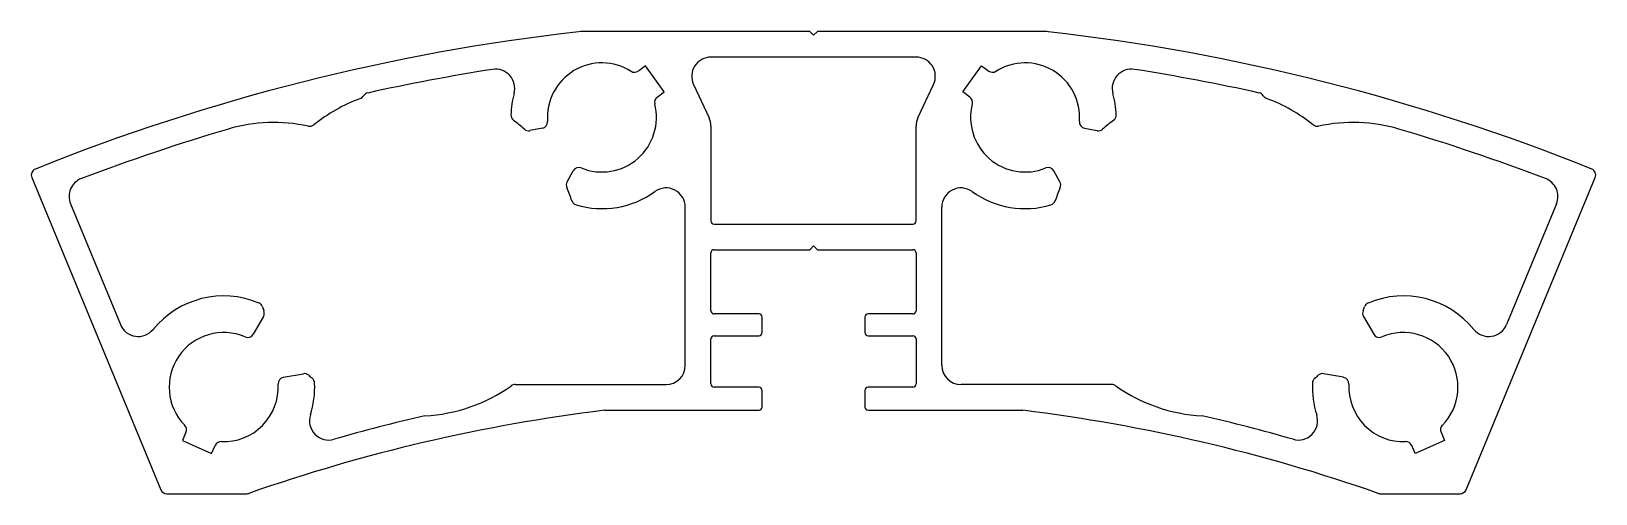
# Model space of a CAD drawing. Extents: x 755 to 877, y 689 to 725.
import ezdxf

# ---------------------------------------------------------------- set-up
doc = ezdxf.new("R2010")
doc.units = 0
doc.layers.get('0').update_dxf_attribs({"linetype": 'CONTINUOUS'})

msp = doc.modelspace()

# ---------------------------------------------------------------- linework, layer by layer
at = {"color": 0}
for p, q in [((815.86, 724.57), (798.41, 724.57)), ((816.16, 724.27), (815.86, 724.57)), ((816.46, 724.57), (816.16, 724.27)), ((833.91, 724.57), (816.46, 724.57)), ((824.16, 722.57), (808.16, 722.57)), ((803.05, 721.88), (802.5, 721.48)), ((804.52, 719.86), (803.05, 721.88)), ((827.8, 719.86), (829.27, 721.88)), ((829.27, 721.88), (829.82, 721.48)), ((803.96, 719.46), (804.52, 719.86)), ((806.8, 720.44), (808.02, 717.83)), ((824.3, 717.83), (825.52, 720.44)), ((828.35, 719.46), (827.8, 719.86)), ((795.02, 717.03), (794.04, 716.84)), ((808.16, 717.19), (808.16, 709.82)), ((824.16, 709.82), (824.16, 717.19)), ((837.3, 717.03), (838.27, 716.84)), ((796.94, 712.85), (797.42, 713.72)), ((835.37, 712.85), (834.89, 713.72)), ((755.2, 713.2), (765.27, 688.88)), ((867.05, 688.88), (877.12, 713.2)), ((758.22, 711.14), (762.11, 701.74)), ((806.16, 698.57), (806.16, 710.88)), ((826.16, 698.57), (826.16, 710.88)), ((874.1, 711.14), (870.21, 701.74)), ((808.41, 709.57), (823.91, 709.57)), ((815.86, 707.57), (816.16, 707.87)), ((816.16, 707.87), (816.46, 707.57)), ((808.16, 702.82), (808.16, 707.32)), ((808.41, 707.57), (815.86, 707.57)), ((816.46, 707.57), (823.91, 707.57)), ((824.16, 707.32), (824.16, 702.82)), ((773.27, 702.38), (772.46, 700.99)), ((811.91, 702.57), (808.41, 702.57)), ((812.16, 701.12), (812.16, 702.32)), ((820.16, 702.32), (820.16, 701.12)), ((823.91, 702.57), (820.41, 702.57)), ((859.05, 702.38), (859.85, 700.99)), ((808.16, 697.12), (808.16, 700.62)), ((808.41, 700.87), (811.91, 700.87)), ((820.41, 700.87), (823.91, 700.87)), ((824.16, 700.62), (824.16, 697.12)), ((774.81, 697.64), (776.38, 697.91)), ((857.5, 697.64), (855.94, 697.91)), ((792.88, 697.07), (804.66, 697.07)), ((811.91, 696.87), (808.41, 696.87)), ((812.16, 695.32), (812.16, 696.62)), ((820.16, 696.62), (820.16, 695.32)), ((823.91, 696.87), (820.41, 696.87)), ((839.43, 697.07), (827.66, 697.07)), ((799.85, 695.07), (811.91, 695.07)), ((820.41, 695.07), (832.47, 695.07)), ((767.22, 693.35), (766.94, 692.72)), ((865.1, 693.35), (865.37, 692.72)), ((766.94, 692.72), (769.22, 691.71)), ((769.22, 691.71), (769.5, 692.33)), ((863.09, 691.71), (862.81, 692.33)), ((865.37, 692.72), (863.09, 691.71)), ((765.73, 688.57), (771.96, 688.57)), ((860.36, 688.57), (866.58, 688.57))]:
    msp.add_line(p, q, dxfattribs=at)
for centre, radius, start, end in [((816.16, 562.57), 163, 96.4497, 111.858), ((798.41, 719.57), 5, 90, 96.4497), ((833.91, 719.57), 5, 83.5503, 90), ((816.16, 562.57), 163, 68.142, 83.5503), ((808.16, 721.07), 1.5, 90, 205), ((824.16, 721.07), 1.5, 335, 90), ((816.16, 562.57), 161, 98.9441, 102.4701), ((791.36, 720.13), 1.5, 344.7604, 98.9441), ((799.66, 717.87), 4.25, 57.6183, 184.2431), ((802.2, 721.89), 0.5, 237.6183, 306), ((830.11, 721.89), 0.5, 234, 302.3817), ((832.66, 717.87), 4.25, 355.7569, 122.3817), ((840.95, 720.13), 1.5, 81.0559, 195.2396), ((816.16, 562.57), 161, 77.5299, 81.0559), ((785.21, 707.37), 12.75, 110.0984, 128.9639), ((780.65, 719.82), 0.5, 290.0984, 328.0264), ((781.5, 719.29), 0.5, 102.4701, 148.0264), ((799.66, 717.87), 7.1, 164.7604, 178.514), ((799.66, 717.87), 4.25, 247.7569, 14.3817), ((804.26, 719.05), 0.5, 126, 194.3817), ((828.06, 719.05), 0.5, 345.6183, 54), ((832.66, 717.87), 4.25, 165.6183, 292.2431), ((832.66, 717.87), 7.1, 1.486, 15.2396), ((850.81, 719.29), 0.5, 31.9736, 77.5299), ((851.66, 719.82), 0.5, 211.9736, 249.9016), ((847.11, 707.37), 12.75, 51.0361, 69.9016), ((774.06, 704.98), 12.5, 77.5228, 106.4664), ((793.06, 718.05), 0.5, 178.514, 233.646), ((785.21, 707.37), 12.75, 48.7309, 53.646), ((794.92, 717.52), 0.5, 281, 4.2431), ((806.66, 717.19), 1.5, 0, 25), ((825.66, 717.19), 1.5, 155, 180), ((837.39, 717.52), 0.5, 175.7569, 259), ((847.11, 707.37), 12.75, 126.354, 131.2691), ((839.26, 718.05), 0.5, 306.354, 1.486), ((858.25, 704.98), 12.5, 73.5336, 102.4772), ((816.16, 562.57), 161, 106.4664, 110.768), ((776.87, 717.68), 0.5, 257.5228, 308.9639), ((793.94, 717.33), 0.5, 228.7309, 281), ((838.37, 717.33), 0.5, 259, 311.2691), ((855.44, 717.68), 0.5, 231.0361, 282.4772), ((816.16, 562.57), 161, 69.232, 73.5336), ((755.66, 713.39), 0.5, 111.858, 202.5), ((797.86, 713.48), 0.5, 67.7569, 151), ((834.46, 713.48), 0.5, 29, 112.2431), ((876.66, 713.39), 0.5, 337.5, 68.142), ((759.6, 711.71), 1.5, 110.768, 202.5), ((797.38, 712.61), 0.5, 151, 203.2691), ((834.94, 712.61), 0.5, 336.7309, 29), ((872.71, 711.71), 1.5, 337.5, 69.232), ((785.21, 707.37), 12.75, 18.354, 23.2691), ((797.78, 711.55), 0.5, 198.354, 253.486), ((799.66, 717.87), 7.1, 253.486, 305.5487), ((804.66, 710.88), 1.5, 0, 125.5487), ((827.66, 710.88), 1.5, 54.4513, 180), ((832.66, 717.87), 7.1, 234.4513, 286.514), ((834.53, 711.55), 0.5, 286.514, 341.646), ((847.11, 707.37), 12.75, 156.7309, 161.646), ((808.41, 709.82), 0.25, 180, 270), ((823.91, 709.82), 0.25, 270, 0), ((808.41, 707.32), 0.25, 90, 180), ((823.91, 707.32), 0.25, 0, 90), ((770.16, 696.87), 7.1, 67.224, 140.785), ((862.16, 696.87), 7.1, 39.215, 112.776), ((772.71, 702.96), 0.5, 19.4619, 67.224), ((785.21, 707.37), 12.75, 199.4619, 200.9871), ((772.83, 702.63), 0.5, 330, 20.9871), ((808.41, 702.82), 0.25, 180, 270), ((823.91, 702.82), 0.25, 270, 0), ((859.48, 702.63), 0.5, 159.0129, 210), ((847.11, 707.37), 12.75, 339.0129, 340.5381), ((859.6, 702.96), 0.5, 112.776, 160.5381), ((763.49, 702.31), 1.5, 202.5, 320.785), ((811.91, 702.32), 0.25, 0, 90), ((820.41, 702.32), 0.25, 90, 180), ((868.82, 702.31), 1.5, 219.215, 337.5), ((770.16, 696.87), 4.25, 66.7569, 224.3817), ((772.03, 701.24), 0.5, 246.7569, 330), ((808.41, 700.62), 0.25, 90, 180), ((811.91, 701.12), 0.25, 270, 0), ((820.41, 701.12), 0.25, 180, 270), ((823.91, 700.62), 0.25, 0, 90), ((860.28, 701.24), 0.5, 210, 293.2431), ((862.16, 696.87), 4.25, 315.6183, 113.2431), ((776.46, 697.42), 0.5, 48.7101, 100), ((804.66, 698.57), 1.5, 270, 0), ((827.66, 698.57), 1.5, 180, 270), ((855.85, 697.42), 0.5, 80, 131.2899), ((770.16, 696.87), 4.25, 267.6183, 3.2431), ((774.9, 697.14), 0.5, 100, 183.2431), ((785.21, 707.37), 12.75, 228.7101, 230.3503), ((770.16, 696.87), 7.1, 342.2591, 2.5881), ((776.75, 697.17), 0.5, 2.5881, 50.3503), ((785.21, 707.37), 12.75, 272.8787, 305.4033), ((792.88, 696.57), 0.5, 90, 125.4033), ((808.41, 697.12), 0.25, 180, 270), ((811.91, 696.62), 0.25, 0, 90), ((820.41, 696.62), 0.25, 90, 180), ((823.91, 697.12), 0.25, 270, 0), ((839.43, 696.57), 0.5, 54.5967, 90), ((847.11, 707.37), 12.75, 234.5967, 267.1213), ((855.56, 697.17), 0.5, 129.6497, 177.4119), ((862.16, 696.87), 7.1, 177.4119, 197.7409), ((847.11, 707.37), 12.75, 309.6497, 311.2899), ((857.41, 697.14), 0.5, 356.7569, 80), ((862.16, 696.87), 4.25, 176.7569, 272.3817), ((816.16, 562.57), 133.5, 97.0173, 109.2603), ((778.35, 694.25), 1.5, 162.2591, 286.0203), ((816.16, 562.57), 135.5, 102.9266, 106.0203), ((811.91, 695.32), 0.25, 270, 0), ((820.41, 695.32), 0.25, 180, 270), ((816.16, 562.57), 133.5, 70.7397, 82.9827), ((816.16, 562.57), 135.5, 73.9797, 77.0734), ((853.97, 694.25), 1.5, 253.9797, 17.7409), ((766.76, 693.55), 0.5, 336, 44.3817), ((865.55, 693.55), 0.5, 135.6183, 204), ((769.96, 692.13), 0.5, 87.6183, 156), ((862.35, 692.13), 0.5, 24, 92.3817), ((765.73, 689.07), 0.5, 202.5, 270), ((771.96, 689.07), 0.5, 270, 289.2603), ((860.36, 689.07), 0.5, 250.7397, 270), ((866.58, 689.07), 0.5, 270, 337.5)]:
    msp.add_arc(centre, radius, start, end, dxfattribs=at)

doc.saveas('drawing.dxf')
